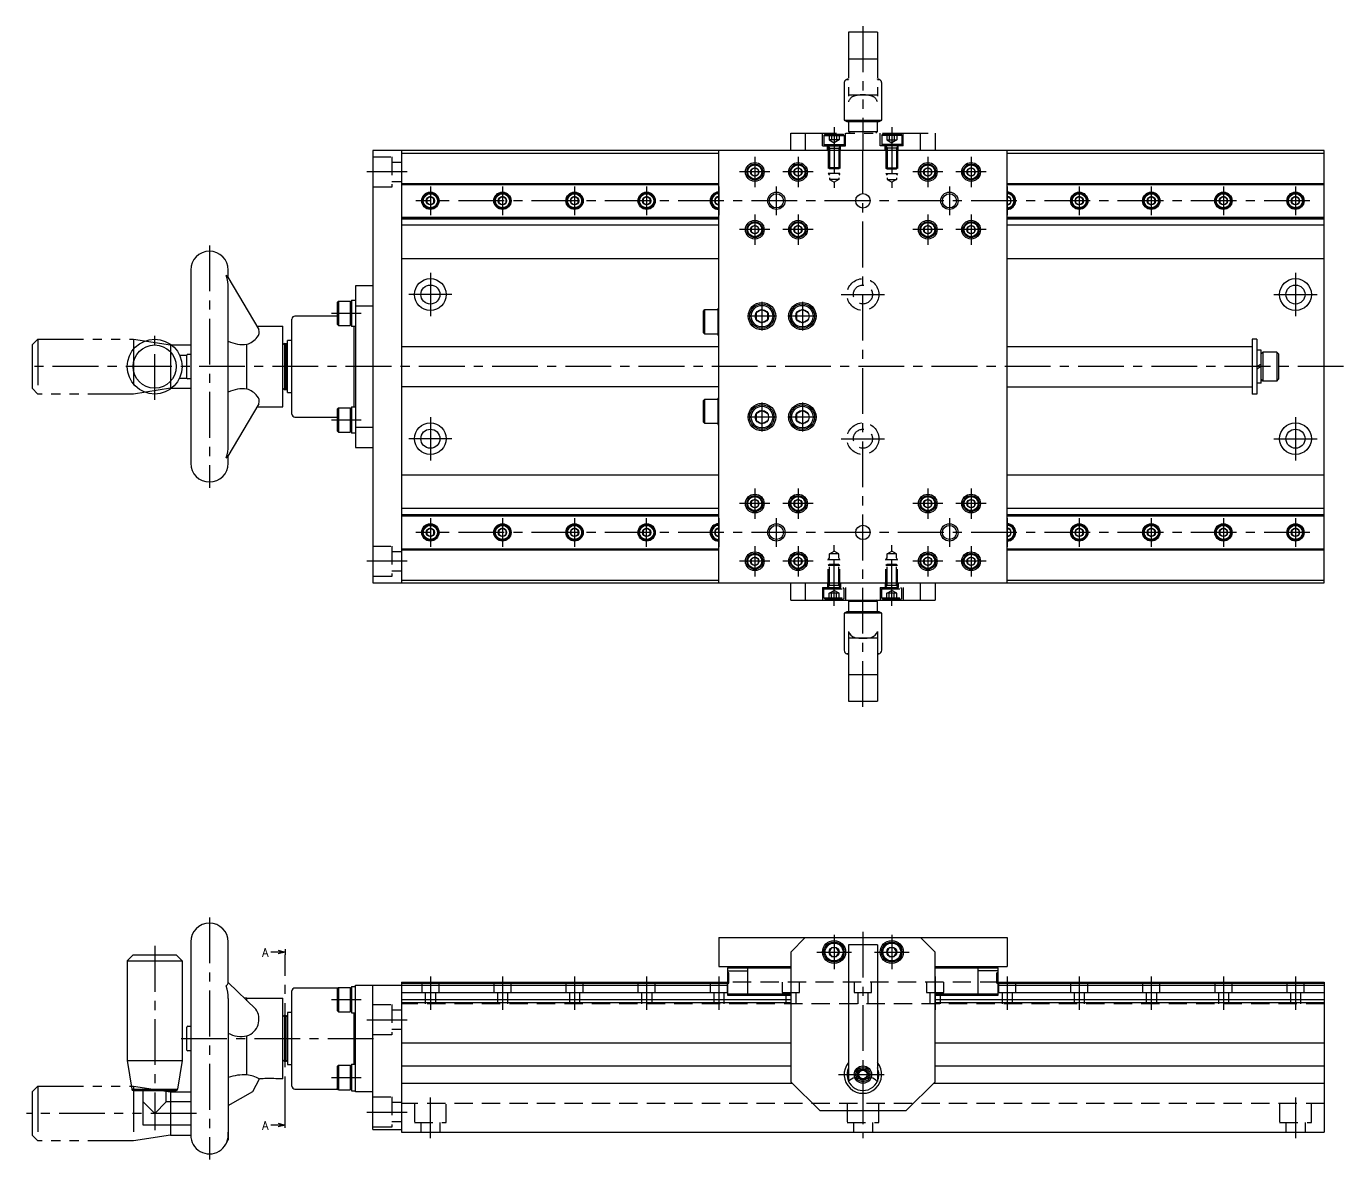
# Model space of a CAD drawing. Extents: x 0 to 774, y -11 to 401.
# Drawn here: x 316.9 to 773.7, y 8 to 401 of the extents above; entities that cross this region are included whole.
import ezdxf

# ---------------------------------------------------------------- set-up
doc = ezdxf.new("R2010")
doc.units = 0
doc.header["$LTSCALE"] = 0.5
for name, pattern in [('CENTER', [50.8, 31.75, -6.35, 6.35, -6.35]), ('DASHED', [19.05, 12.7, -6.35]), ('PHANTOM', [63.5, 31.75, -6.35, 6.35, -6.35, 6.35, -6.35])]:
    doc.linetypes.add(name, pattern=pattern)
for name, color, linetype in [('MSM_CENTER', 1, 'CENTER'), ('MSM_CONTINUOUS', 7, 'CONTINUOUS'), ('MSM_DASHED', 4, 'DASHED'), ('MSM_IMAGINARY', 6, 'PHANTOM'), ('MSM_NARROW', 5, 'CONTINUOUS'), ('MSM_PART_NUMBER', 7, 'CONTINUOUS')]:
    doc.layers.add(name, color=color, linetype=linetype)
doc.styles.get("Standard").update_dxf_attribs({"font": 'txt.shx', "height": 3, "bigfont": 'bigfont.shx'})

msp = doc.modelspace()

# ---------------------------------------------------------------- linework, layer by layer
at = {"layer": 'MSM_CENTER'}
for p, q in [((596.95, 366), (596.95, 344.96)), ((616.95, 366), (616.95, 344.96)), ((606.95, 165), (606.95, 358)), ((569.45, 355.75), (569.45, 345.25)), ((584.45, 355.75), (584.45, 345.25)), ((629.45, 355.75), (629.45, 345.25)), ((644.45, 355.75), (644.45, 345.25)), ((448.95, 350.5), (434.95, 350.5)), ((574.7, 350.5), (564.2, 350.5)), ((589.7, 350.5), (579.2, 350.5)), ((634.7, 350.5), (624.2, 350.5)), ((649.7, 350.5), (639.2, 350.5)), ((456.95, 345.5), (456.95, 335.5)), ((481.95, 345.5), (481.95, 335.5)), ((506.95, 345.5), (506.95, 335.5)), ((531.95, 345.5), (531.95, 335.5)), ((556.95, 345.5), (556.95, 335.5)), ((576.95, 335.5), (576.95, 345.5)), ((636.95, 345.5), (636.95, 335.5)), ((656.95, 345.5), (656.95, 335.5)), ((681.95, 345.5), (681.95, 335.5)), ((706.95, 345.5), (706.95, 335.5)), ((731.95, 345.5), (731.95, 335.5)), ((756.95, 345.5), (756.95, 335.5)), ((761.95, 340.5), (451.95, 340.5)), ((569.45, 335.75), (569.45, 325.25)), ((584.45, 335.75), (584.45, 325.25)), ((629.45, 335.75), (629.45, 325.25)), ((644.45, 335.75), (644.45, 325.25)), ((574.7, 330.5), (564.2, 330.5)), ((589.7, 330.5), (579.2, 330.5)), ((634.7, 330.5), (624.2, 330.5)), ((649.7, 330.5), (639.2, 330.5)), ((380.35, 325), (380.35, 241)), ((456.95, 315.5), (456.95, 300.5)), ((756.95, 315.5), (756.95, 300.5)), ((464.45, 308), (449.45, 308)), ((599.45, 308), (614.45, 308)), ((749.45, 308), (764.45, 308)), ((422.65, 301.5), (432.95, 301.5)), ((571.95, 305.5), (571.95, 295.5)), ((585.95, 305.5), (585.95, 295.5)), ((576.95, 300.5), (566.95, 300.5)), ((590.95, 300.5), (580.95, 300.5)), ((361.35, 271.5), (361.35, 294.5)), ((773.65, 283), (316.85, 283)), ((571.95, 270.5), (571.95, 260.5)), ((585.95, 270.5), (585.95, 260.5)), ((456.95, 265.5), (456.95, 250.5)), ((576.95, 265.5), (566.95, 265.5)), ((590.95, 265.5), (580.95, 265.5)), ((756.95, 265.5), (756.95, 250.5)), ((422.65, 264.5), (432.95, 264.5)), ((464.45, 258), (449.45, 258)), ((599.45, 258), (614.45, 258)), ((749.45, 258), (764.45, 258)), ((569.45, 240.75), (569.45, 230.25)), ((584.45, 240.75), (584.45, 230.25)), ((629.45, 240.75), (629.45, 230.25)), ((644.45, 240.75), (644.45, 230.25)), ((574.7, 235.5), (564.2, 235.5)), ((589.7, 235.5), (579.2, 235.5)), ((634.7, 235.5), (624.2, 235.5)), ((649.7, 235.5), (639.2, 235.5)), ((456.95, 230.5), (456.95, 220.5)), ((481.95, 230.5), (481.95, 220.5)), ((506.95, 230.5), (506.95, 220.5)), ((531.95, 220.5), (531.95, 230.5)), ((556.95, 230.5), (556.95, 220.5)), ((576.95, 220.5), (576.95, 230.5)), ((636.95, 230.5), (636.95, 220.5)), ((656.95, 230.5), (656.95, 220.5)), ((681.95, 230.5), (681.95, 220.5)), ((706.95, 230.5), (706.95, 220.5)), ((731.95, 230.5), (731.95, 220.5)), ((756.95, 230.5), (756.95, 220.5)), ((761.95, 225.5), (451.95, 225.5)), ((569.45, 220.75), (569.45, 210.25)), ((584.45, 220.75), (584.45, 210.25)), ((596.95, 200), (596.95, 221.03)), ((616.95, 200), (616.95, 221.03)), ((629.45, 220.75), (629.45, 210.25)), ((644.45, 220.75), (644.45, 210.25)), ((448.95, 215.5), (434.95, 215.5)), ((574.7, 215.5), (564.2, 215.5)), ((589.7, 215.5), (579.2, 215.5)), ((634.7, 215.5), (624.2, 215.5)), ((649.7, 215.5), (639.2, 215.5)), ((380.35, 92), (380.35, 8)), ((606.95, 87), (606.95, 15.5)), ((596.95, 86), (596.95, 74)), ((616.95, 86), (616.95, 74)), ((361.35, 82.1), (361.35, 18.24)), ((406.65, 21), (406.65, 79)), ((590.95, 80), (602.95, 80)), ((610.95, 80), (622.95, 80)), ((456.95, 71.5), (456.95, 60)), ((481.95, 71.5), (481.95, 60)), ((506.95, 71.5), (506.95, 60)), ((531.95, 71.5), (531.95, 60)), ((556.95, 71.5), (556.95, 60)), ((581.95, 71.5), (581.95, 60)), ((631.95, 71.5), (631.95, 60)), ((656.95, 71.5), (656.95, 60)), ((681.95, 71.5), (681.95, 60)), ((706.95, 71.5), (706.95, 60)), ((731.95, 71.5), (731.95, 60)), ((756.95, 71.5), (756.95, 60)), ((422.65, 63.5), (432.95, 63.5)), ((434.95, 56.5), (448.95, 56.5)), ((370.55, 50), (438.95, 50)), ((598.45, 37.5), (615.45, 37.5)), ((422.65, 36.5), (432.95, 36.5)), ((456.95, 15.5), (456.95, 29.5)), ((756.95, 29.5), (756.95, 15.5)), ((434.95, 24.5), (448.95, 24.5))]:
    msp.add_line(p, q, dxfattribs=at)
at = {"layer": 'MSM_CONTINUOUS'}
for p, q in [((436.95, 358), (436.95, 208)), ((766.95, 358), (436.95, 358)), ((446.95, 358), (446.95, 208)), ((446.95, 357), (556.95, 357)), ((556.95, 208), (556.95, 358)), ((656.95, 208), (656.95, 358)), ((656.95, 357), (766.95, 357)), ((766.95, 208), (766.95, 358)), ((569.45, 351.94), (568.2, 351.22)), ((570.7, 351.22), (569.45, 351.94)), ((584.45, 351.94), (583.2, 351.22)), ((585.7, 351.22), (584.45, 351.94)), ((629.45, 351.94), (628.2, 351.22)), ((630.7, 351.22), (629.45, 351.94)), ((644.45, 351.94), (643.2, 351.22)), ((645.7, 351.22), (644.45, 351.94)), ((568.2, 351.22), (568.2, 349.77)), ((568.2, 349.77), (569.45, 349.05)), ((569.45, 349.05), (570.7, 349.77)), ((570.7, 349.77), (570.7, 351.22)), ((583.2, 351.22), (583.2, 349.77)), ((583.2, 349.77), (584.45, 349.05)), ((584.45, 349.05), (585.7, 349.77)), ((585.7, 349.77), (585.7, 351.22)), ((628.2, 351.22), (628.2, 349.77)), ((628.2, 349.77), (629.45, 349.05)), ((629.45, 349.05), (630.7, 349.77)), ((630.7, 349.77), (630.7, 351.22)), ((643.2, 351.22), (643.2, 349.77)), ((643.2, 349.77), (644.45, 349.05)), ((644.45, 349.05), (645.7, 349.77)), ((645.7, 349.77), (645.7, 351.22)), ((446.95, 346.5), (556.95, 346.5)), ((446.95, 346.2), (556.95, 346.2)), ((656.95, 346.5), (766.95, 346.5)), ((656.95, 346.2), (766.95, 346.2)), ((456.95, 341.94), (455.7, 341.22)), ((455.7, 341.22), (455.7, 339.77)), ((455.7, 339.77), (456.95, 339.05)), ((458.2, 341.22), (456.95, 341.94)), ((456.95, 339.05), (458.2, 339.77)), ((458.2, 339.77), (458.2, 341.22)), ((481.95, 341.94), (480.7, 341.22)), ((480.7, 341.22), (480.7, 339.77)), ((480.7, 339.77), (481.95, 339.05)), ((483.2, 341.22), (481.95, 341.94)), ((481.95, 339.05), (483.2, 339.77)), ((483.2, 339.77), (483.2, 341.22)), ((506.95, 341.94), (505.7, 341.22)), ((505.7, 341.22), (505.7, 339.77)), ((505.7, 339.77), (506.95, 339.05)), ((508.2, 341.22), (506.95, 341.94)), ((506.95, 339.05), (508.2, 339.77)), ((508.2, 339.77), (508.2, 341.22)), ((531.95, 341.94), (530.7, 341.22)), ((530.7, 341.22), (530.7, 339.77)), ((530.7, 339.77), (531.95, 339.05)), ((533.2, 341.22), (531.95, 341.94)), ((531.95, 339.05), (533.2, 339.77)), ((533.2, 339.77), (533.2, 341.22)), ((556.95, 341.94), (555.7, 341.22)), ((555.7, 341.22), (555.7, 339.77)), ((555.7, 339.77), (556.95, 339.05)), ((658.2, 341.22), (656.95, 341.94)), ((656.95, 339.05), (658.2, 339.77)), ((658.2, 339.77), (658.2, 341.22)), ((681.95, 341.94), (680.7, 341.22)), ((680.7, 341.22), (680.7, 339.77)), ((680.7, 339.77), (681.95, 339.05)), ((683.2, 341.22), (681.95, 341.94)), ((681.95, 339.05), (683.2, 339.77)), ((683.2, 339.77), (683.2, 341.22)), ((706.95, 341.94), (705.7, 341.22)), ((705.7, 341.22), (705.7, 339.77)), ((705.7, 339.77), (706.95, 339.05)), ((708.2, 341.22), (706.95, 341.94)), ((706.95, 339.05), (708.2, 339.77)), ((708.2, 339.77), (708.2, 341.22)), ((731.95, 341.94), (730.7, 341.22)), ((730.7, 341.22), (730.7, 339.77)), ((730.7, 339.77), (731.95, 339.05)), ((733.2, 341.22), (731.95, 341.94)), ((731.95, 339.05), (733.2, 339.77)), ((733.2, 339.77), (733.2, 341.22)), ((756.95, 341.94), (755.7, 341.22)), ((755.7, 341.22), (755.7, 339.77)), ((755.7, 339.77), (756.95, 339.05)), ((758.2, 341.22), (756.95, 341.94)), ((756.95, 339.05), (758.2, 339.77)), ((758.2, 339.77), (758.2, 341.22)), ((446.95, 334.79), (556.95, 334.79)), ((446.95, 334.5), (556.95, 334.5)), ((446.95, 334.24), (556.95, 334.24)), ((656.95, 334.79), (766.95, 334.79)), ((656.95, 334.5), (766.95, 334.5)), ((656.95, 334.24), (766.95, 334.24)), ((446.95, 332.12), (556.95, 332.12)), ((569.45, 331.94), (568.2, 331.22)), ((568.2, 331.22), (568.2, 329.77)), ((568.2, 329.77), (569.45, 329.05)), ((570.7, 331.22), (569.45, 331.94)), ((569.45, 329.05), (570.7, 329.77)), ((570.7, 329.77), (570.7, 331.22)), ((584.45, 331.94), (583.2, 331.22)), ((583.2, 331.22), (583.2, 329.77)), ((583.2, 329.77), (584.45, 329.05)), ((585.7, 331.22), (584.45, 331.94)), ((584.45, 329.05), (585.7, 329.77)), ((585.7, 329.77), (585.7, 331.22)), ((629.45, 331.94), (628.2, 331.22)), ((628.2, 331.22), (628.2, 329.77)), ((628.2, 329.77), (629.45, 329.05)), ((630.7, 331.22), (629.45, 331.94)), ((629.45, 329.05), (630.7, 329.77)), ((630.7, 329.77), (630.7, 331.22)), ((644.45, 331.94), (643.2, 331.22)), ((643.2, 331.22), (643.2, 329.77)), ((643.2, 329.77), (644.45, 329.05)), ((645.7, 331.22), (644.45, 331.94)), ((644.45, 329.05), (645.7, 329.77)), ((645.7, 329.77), (645.7, 331.22)), ((656.95, 332.12), (766.95, 332.12)), ((446.95, 320.5), (556.95, 320.5)), ((656.95, 320.5), (766.95, 320.5)), ((373.85, 316.5), (373.85, 249.5)), ((386.85, 313.76), (386.85, 316.5)), ((386.67, 314.06), (397.46, 295.86)), ((436.95, 311), (430.95, 311)), ((430.95, 311), (430.95, 255)), ((386.85, 255.65), (386.85, 310.25)), ((429.65, 306.1), (430.95, 306.1)), ((429.65, 306.1), (429.65, 296.9)), ((425.15, 305.75), (424.65, 305.25)), ((424.65, 305.25), (424.65, 297.75)), ((425.15, 305.75), (425.15, 297.25)), ((425.15, 305.75), (429.15, 305.75)), ((429.15, 305.75), (429.65, 305.25)), ((429.15, 305.75), (429.15, 297.25)), ((436.95, 304.01), (430.95, 304.01)), ((551.65, 302.25), (552.15, 302.75)), ((551.65, 294.75), (551.65, 302.25)), ((552.15, 302.75), (556.65, 302.75)), ((552.15, 294.25), (552.15, 302.75)), ((556.65, 303.1), (556.95, 303.1)), ((556.65, 303.1), (556.65, 293.9)), ((571.95, 302.8), (569.95, 301.65)), ((569.95, 301.65), (569.95, 299.34)), ((573.95, 301.65), (571.95, 302.8)), ((573.95, 299.34), (573.95, 301.65)), ((585.95, 302.8), (583.95, 301.65)), ((583.95, 301.65), (583.95, 299.34)), ((587.95, 301.65), (585.95, 302.8)), ((396.79, 297), (405.85, 297)), ((405.85, 269), (405.85, 297)), ((408.95, 266.5), (408.95, 299.5)), ((424.65, 300.5), (409.95, 300.5)), ((425.15, 297.25), (424.65, 297.75)), ((425.15, 297.25), (429.15, 297.25)), ((429.15, 297.25), (429.65, 297.75)), ((556.65, 298.5), (556.95, 298.67)), ((556.65, 297.74), (556.95, 297.92)), ((569.95, 299.34), (571.95, 298.19)), ((571.95, 298.19), (573.95, 299.34)), ((583.95, 299.34), (585.95, 298.19)), ((585.95, 298.19), (587.95, 299.34)), ((430.95, 296.9), (429.65, 296.9)), ((430.55, 269.1), (430.55, 296.9)), ((552.15, 294.25), (551.65, 294.75)), ((556.65, 294.25), (552.15, 294.25)), ((556.65, 293.9), (556.95, 293.9)), ((741.95, 292.5), (741.95, 273.5)), ((743.55, 292.5), (741.95, 292.5)), ((743.55, 292.5), (743.55, 273.5)), ((393.35, 275.2), (393.35, 290.79)), ((406.35, 291), (405.85, 290.5)), ((406.35, 291), (406.35, 275)), ((406.35, 291), (406.95, 291)), ((406.95, 275), (406.95, 291)), ((406.95, 291), (407.45, 290.5)), ((408.95, 292), (407.45, 292)), ((407.45, 274), (407.45, 292)), ((446.95, 290), (556.95, 290)), ((656.95, 290), (741.95, 290)), ((745.05, 288.7), (743.55, 288.7)), ((745.05, 277.3), (745.05, 288.7)), ((745.65, 288), (745.05, 287.4)), ((745.65, 288), (745.65, 278)), ((750.45, 288), (745.65, 288)), ((750.45, 288), (750.45, 278)), ((750.45, 288), (751.05, 287.4)), ((369.97, 287), (372.55, 287)), ((372.55, 279), (372.55, 287)), ((373.85, 287.25), (372.8, 287.25)), ((745.05, 283.86), (743.55, 283)), ((751.05, 287.4), (751.05, 278.6)), ((369.97, 279), (372.55, 279)), ((373.85, 278.75), (372.8, 278.75)), ((558.95, 283), (558.95, 283)), ((745.05, 283), (743.55, 282.13)), ((406.35, 275), (405.85, 275.5)), ((406.95, 275), (406.35, 275)), ((406.95, 275), (407.45, 275.5)), ((556.95, 276), (446.95, 276)), ((656.95, 276), (741.95, 276)), ((745.05, 277.3), (743.55, 277.3)), ((745.65, 278), (745.05, 278.6)), ((750.45, 278), (745.65, 278)), ((750.45, 278), (751.05, 278.6)), ((397.46, 270.13), (386.68, 251.93)), ((407.45, 274), (408.95, 274)), ((551.65, 271.25), (552.15, 271.75)), ((551.65, 263.75), (551.65, 271.25)), ((552.15, 271.75), (556.65, 271.75)), ((552.15, 263.25), (552.15, 271.75)), ((556.65, 272.1), (556.95, 272.1)), ((556.65, 272.1), (556.65, 262.9)), ((743.55, 273.5), (741.95, 273.5)), ((396.79, 269), (405.85, 269)), ((409.95, 265.5), (424.65, 265.5)), ((425.15, 268.75), (424.65, 268.25)), ((424.65, 268.25), (424.65, 260.75)), ((425.15, 268.75), (425.15, 260.25)), ((425.15, 268.75), (429.15, 268.75)), ((429.15, 268.75), (429.65, 268.25)), ((429.15, 268.75), (429.15, 260.25)), ((429.65, 269.1), (430.95, 269.1)), ((429.65, 269.1), (429.65, 259.9)), ((556.65, 267.5), (556.95, 267.67)), ((556.65, 266.74), (556.95, 266.92)), ((571.95, 267.8), (569.95, 266.65)), ((569.95, 266.65), (569.95, 264.34)), ((573.95, 266.65), (571.95, 267.8)), ((585.95, 267.8), (583.95, 266.65)), ((583.95, 266.65), (583.95, 264.34)), ((587.95, 266.65), (585.95, 267.8)), ((425.15, 260.25), (424.65, 260.75)), ((429.15, 260.25), (429.65, 260.75)), ((430.95, 261.98), (436.95, 261.98)), ((552.15, 263.25), (551.65, 263.75)), ((556.65, 263.25), (552.15, 263.25)), ((556.65, 262.9), (556.95, 262.9)), ((569.95, 264.34), (571.95, 263.19)), ((571.95, 263.19), (573.95, 264.34)), ((583.95, 264.34), (585.95, 263.19)), ((585.95, 263.19), (587.95, 264.34)), ((425.15, 260.25), (429.15, 260.25)), ((430.95, 259.9), (429.65, 259.9)), ((386.85, 249.5), (386.85, 252.22)), ((430.95, 255), (436.95, 255)), ((446.95, 245.5), (556.95, 245.5)), ((656.95, 245.5), (766.95, 245.5)), ((446.95, 233.87), (556.95, 233.87)), ((569.45, 236.94), (568.2, 236.22)), ((568.2, 236.22), (568.2, 234.77)), ((568.2, 234.77), (569.45, 234.05)), ((570.7, 236.22), (569.45, 236.94)), ((569.45, 234.05), (570.7, 234.77)), ((570.7, 234.77), (570.7, 236.22)), ((584.45, 236.94), (583.2, 236.22)), ((583.2, 236.22), (583.2, 234.77)), ((583.2, 234.77), (584.45, 234.05)), ((585.7, 236.22), (584.45, 236.94)), ((584.45, 234.05), (585.7, 234.77)), ((585.7, 234.77), (585.7, 236.22)), ((629.45, 236.94), (628.2, 236.22)), ((628.2, 236.22), (628.2, 234.77)), ((628.2, 234.77), (629.45, 234.05)), ((630.7, 236.22), (629.45, 236.94)), ((629.45, 234.05), (630.7, 234.77)), ((630.7, 234.77), (630.7, 236.22)), ((644.45, 236.94), (643.2, 236.22)), ((643.2, 236.22), (643.2, 234.77)), ((643.2, 234.77), (644.45, 234.05)), ((645.7, 236.22), (644.45, 236.94)), ((644.45, 234.05), (645.7, 234.77)), ((645.7, 234.77), (645.7, 236.22)), ((656.95, 233.87), (766.95, 233.87)), ((446.95, 231.75), (556.95, 231.75)), ((446.95, 231.5), (556.95, 231.5)), ((446.95, 231.2), (556.95, 231.2)), ((656.95, 231.75), (766.95, 231.75)), ((656.95, 231.5), (766.95, 231.5)), ((656.95, 231.2), (766.95, 231.2)), ((456.95, 226.94), (455.7, 226.22)), ((455.7, 226.22), (455.7, 224.77)), ((455.7, 224.77), (456.95, 224.05)), ((458.2, 226.22), (456.95, 226.94)), ((456.95, 224.05), (458.2, 224.77)), ((458.2, 224.77), (458.2, 226.22)), ((481.95, 226.94), (480.7, 226.22)), ((480.7, 226.22), (480.7, 224.77)), ((480.7, 224.77), (481.95, 224.05)), ((483.2, 226.22), (481.95, 226.94)), ((481.95, 224.05), (483.2, 224.77)), ((483.2, 224.77), (483.2, 226.22)), ((506.95, 226.94), (505.7, 226.22)), ((505.7, 226.22), (505.7, 224.77)), ((505.7, 224.77), (506.95, 224.05)), ((508.2, 226.22), (506.95, 226.94)), ((506.95, 224.05), (508.2, 224.77)), ((508.2, 224.77), (508.2, 226.22)), ((531.95, 226.94), (530.7, 226.22)), ((530.7, 226.22), (530.7, 224.77)), ((530.7, 224.77), (531.95, 224.05)), ((533.2, 226.22), (531.95, 226.94)), ((531.95, 224.05), (533.2, 224.77)), ((533.2, 224.77), (533.2, 226.22)), ((556.95, 226.94), (555.7, 226.22)), ((555.7, 226.22), (555.7, 224.77)), ((555.7, 224.77), (556.95, 224.05)), ((658.2, 226.22), (656.95, 226.94)), ((656.95, 224.05), (658.2, 224.77)), ((658.2, 224.77), (658.2, 226.22)), ((681.95, 226.94), (680.7, 226.22)), ((680.7, 226.22), (680.7, 224.77)), ((680.7, 224.77), (681.95, 224.05)), ((683.2, 226.22), (681.95, 226.94)), ((681.95, 224.05), (683.2, 224.77)), ((683.2, 224.77), (683.2, 226.22)), ((706.95, 226.94), (705.7, 226.22)), ((705.7, 226.22), (705.7, 224.77)), ((705.7, 224.77), (706.95, 224.05)), ((708.2, 226.22), (706.95, 226.94)), ((706.95, 224.05), (708.2, 224.77)), ((708.2, 224.77), (708.2, 226.22)), ((731.95, 226.94), (730.7, 226.22)), ((730.7, 226.22), (730.7, 224.77)), ((730.7, 224.77), (731.95, 224.05)), ((733.2, 226.22), (731.95, 226.94)), ((731.95, 224.05), (733.2, 224.77)), ((733.2, 224.77), (733.2, 226.22)), ((756.95, 226.94), (755.7, 226.22)), ((755.7, 226.22), (755.7, 224.77)), ((755.7, 224.77), (756.95, 224.05)), ((758.2, 226.22), (756.95, 226.94)), ((756.95, 224.05), (758.2, 224.77)), ((758.2, 224.77), (758.2, 226.22)), ((446.95, 219.79), (556.95, 219.79)), ((446.95, 219.5), (556.95, 219.5)), ((656.95, 219.79), (766.95, 219.79)), ((656.95, 219.5), (766.95, 219.5)), ((569.45, 216.94), (568.2, 216.22)), ((568.2, 216.22), (568.2, 214.77)), ((568.2, 214.77), (569.45, 214.05)), ((570.7, 216.22), (569.45, 216.94)), ((569.45, 214.05), (570.7, 214.77)), ((570.7, 214.77), (570.7, 216.22)), ((584.45, 216.94), (583.2, 216.22)), ((583.2, 216.22), (583.2, 214.77)), ((583.2, 214.77), (584.45, 214.05)), ((585.7, 216.22), (584.45, 216.94)), ((584.45, 214.05), (585.7, 214.77)), ((585.7, 214.77), (585.7, 216.22)), ((629.45, 216.94), (628.2, 216.22)), ((628.2, 216.22), (628.2, 214.77)), ((628.2, 214.77), (629.45, 214.05)), ((630.7, 216.22), (629.45, 216.94)), ((629.45, 214.05), (630.7, 214.77)), ((630.7, 214.77), (630.7, 216.22)), ((644.45, 216.94), (643.2, 216.22)), ((643.2, 216.22), (643.2, 214.77)), ((643.2, 214.77), (644.45, 214.05)), ((645.7, 216.22), (644.45, 216.94)), ((644.45, 214.05), (645.7, 214.77)), ((645.7, 214.77), (645.7, 216.22)), ((436.95, 208), (766.95, 208)), ((446.95, 209), (556.95, 209)), ((581.95, 202), (581.95, 208)), ((586.95, 208), (586.95, 202)), ((626.95, 202), (626.95, 208)), ((631.95, 208), (631.95, 202)), ((656.95, 209), (766.95, 209)), ((581.95, 202), (631.95, 202)), ((602.45, 202), (601.95, 201.5)), ((601.95, 201.5), (601.95, 198)), ((611.95, 201.5), (601.95, 201.5)), ((611.95, 201.5), (611.45, 202)), ((611.95, 198), (611.95, 201.5)), ((601.32, 198), (600.45, 197.5)), ((600.45, 197.5), (600.45, 184.63)), ((613.45, 197.5), (600.45, 197.5)), ((612.59, 198), (601.32, 198)), ((613.45, 197.5), (612.59, 198)), ((613.45, 184.63), (613.45, 197.5)), ((601.95, 191.14), (601.95, 167)), ((611.95, 188.78), (601.95, 188.78)), ((611.95, 191.14), (611.95, 167)), ((601.95, 183.37), (601.42, 183.37)), ((612.48, 183.37), (611.95, 183.37)), ((601.95, 176.22), (611.95, 176.22)), ((601.95, 167), (611.95, 167)), ((373.85, 83.5), (373.85, 16.5)), ((386.85, 69.38), (386.85, 83.5)), ((556.95, 85), (556.95, 75)), ((556.95, 85), (656.95, 85)), ((586.95, 85), (581.95, 80)), ((611.95, 82.5), (601.95, 82.5)), ((601.95, 82.5), (601.95, 35.14)), ((611.95, 82.5), (611.95, 35.14)), ((631.95, 80), (626.95, 85)), ((656.95, 85), (656.95, 75)), ((351.85, 77), (353.85, 79)), ((353.85, 79), (368.85, 79)), ((370.85, 77), (368.85, 79)), ((581.95, 80), (581.95, 35)), ((596.09, 81.5), (595.22, 80)), ((595.22, 80), (596.09, 78.5)), ((597.82, 81.5), (596.09, 81.5)), ((596.09, 78.5), (597.82, 78.5)), ((598.68, 80), (597.82, 81.5)), ((597.82, 78.5), (598.68, 80)), ((616.09, 81.5), (615.22, 80)), ((615.22, 80), (616.09, 78.5)), ((617.82, 81.5), (616.09, 81.5)), ((616.09, 78.5), (617.82, 78.5)), ((618.68, 80), (617.82, 81.5)), ((617.82, 78.5), (618.68, 80)), ((631.95, 35), (631.95, 80)), ((351.85, 77), (351.85, 42.33)), ((351.85, 77), (370.85, 77)), ((370.85, 77), (370.85, 42.33)), ((556.95, 75), (581.95, 75)), ((560, 74.5), (581.95, 74.5)), ((560, 74.5), (560, 65)), ((560, 73.5), (567, 73.5)), ((567, 65), (567, 75)), ((631.95, 75), (656.95, 75)), ((631.95, 74.5), (653.9, 74.5)), ((646.9, 65), (646.9, 75)), ((653.9, 73.5), (646.9, 73.5)), ((653.9, 65), (653.9, 74.5)), ((396.38, 60.19), (386.85, 69.38)), ((446.95, 69.5), (560.5, 69.5)), ((446.95, 69.5), (446.95, 17.5)), ((446.95, 69.2), (560, 69.2)), ((446.95, 68.55), (560, 68.55)), ((560.5, 72.8), (560, 72.8)), ((560.5, 72.5), (560, 72.5)), ((560, 69.2), (560.5, 69.2)), ((560.5, 69.2), (560.5, 72.8)), ((653.9, 72.8), (653.4, 72.8)), ((653.4, 69.2), (653.4, 72.8)), ((653.9, 72.5), (653.4, 72.5)), ((653.4, 69.5), (766.95, 69.5)), ((653.4, 69.2), (653.9, 69.2)), ((653.9, 69.2), (766.95, 69.2)), ((653.9, 68.55), (766.95, 68.55)), ((766.95, 69.5), (766.95, 17.5)), ((393.35, 64), (392.34, 64.09)), ((393.35, 63.11), (393.35, 64)), ((393.35, 64), (405.85, 64)), ((405.85, 36), (405.85, 64)), ((408.95, 33.5), (408.95, 66.5)), ((424.9, 67.5), (409.95, 67.5)), ((425.15, 67.75), (424.65, 67.25)), ((424.65, 67.25), (424.65, 59.75)), ((425.15, 67.75), (425.15, 59.25)), ((425.15, 67.75), (429.15, 67.75)), ((429.15, 67.75), (429.65, 67.25)), ((429.15, 67.75), (429.15, 59.25)), ((429.65, 68.1), (430.95, 68.1)), ((429.65, 68.1), (429.65, 58.9)), ((430.95, 68.5), (446.95, 68.5)), ((430.95, 31.5), (430.95, 68.5)), ((436.95, 18.5), (436.95, 68.5)), ((446.95, 65.95), (560, 65.95)), ((560, 65.5), (581.95, 65.5)), ((560, 65), (581.95, 65)), ((631.95, 65.5), (653.9, 65.5)), ((631.95, 65), (653.9, 65)), ((653.9, 65.95), (766.95, 65.95)), ((386.85, 63.89), (386.85, 14.93)), ((425.15, 59.25), (424.65, 59.75)), ((429.15, 59.25), (429.65, 59.75)), ((446.95, 63.5), (581.95, 63.5)), ((446.95, 62.49), (581.95, 62.49)), ((631.95, 63.5), (766.95, 63.5)), ((631.95, 62.49), (766.95, 62.49)), ((406.35, 58), (405.85, 57.5)), ((406.35, 58), (406.35, 42)), ((406.35, 58), (406.95, 58)), ((406.95, 42), (406.95, 58)), ((406.95, 58), (407.45, 57.5)), ((408.95, 59), (407.45, 59)), ((407.45, 59), (407.45, 41)), ((425.15, 59.25), (429.15, 59.25)), ((429.65, 58.9), (430.95, 58.9)), ((430.55, 41.1), (430.55, 58.9)), ((372.55, 46), (372.55, 54)), ((372.8, 54.25), (373.85, 54.25)), ((393.35, 37.44), (393.35, 50.93)), ((373.85, 45.75), (372.8, 45.75)), ((446.95, 48.5), (581.95, 48.5)), ((631.95, 48.5), (766.95, 48.5)), ((351.85, 42.33), (370.85, 42.33)), ((351.85, 42.33), (353.42, 32.42)), ((370.85, 42.33), (369.28, 32.42)), ((406.35, 42), (405.85, 42.5)), ((406.95, 42), (406.35, 42)), ((406.95, 42), (407.45, 42.5)), ((407.45, 41), (408.95, 41)), ((425.15, 40.75), (424.65, 40.25)), ((424.65, 40.25), (424.65, 32.75)), ((425.15, 40.75), (425.15, 32.25)), ((425.15, 40.75), (429.15, 40.75)), ((429.15, 40.75), (429.65, 40.25)), ((429.15, 40.75), (429.15, 32.25)), ((429.65, 41.1), (430.95, 41.1)), ((429.65, 41.1), (429.65, 31.9)), ((446.95, 40.5), (581.95, 40.5)), ((606.09, 39), (605.22, 37.5)), ((605.22, 37.5), (606.09, 36)), ((607.82, 39), (606.09, 39)), ((608.68, 37.5), (607.82, 39)), ((607.82, 36), (608.68, 37.5)), ((631.95, 40.5), (766.95, 40.5)), ((353.42, 32.42), (369.28, 32.42)), ((353.92, 32), (368.79, 32)), ((357.35, 20), (357.35, 32)), ((365.35, 28), (365.35, 32)), ((395.43, 31.67), (397.65, 36)), ((398.35, 36), (397.65, 36)), ((405.85, 36), (403.35, 36)), ((409.95, 32.5), (424.9, 32.5)), ((425.15, 32.25), (424.65, 32.75)), ((425.15, 32.25), (429.15, 32.25)), ((429.15, 32.25), (429.65, 32.75)), ((446.95, 34.5), (582.45, 34.5)), ((581.95, 35), (591.95, 25)), ((606.09, 36), (607.82, 36)), ((621.95, 25), (631.95, 35)), ((631.45, 34.5), (766.95, 34.5)), ((357.35, 28), (361.35, 24)), ((361.35, 24), (365.35, 28)), ((373.85, 28), (365.35, 28)), ((386.85, 26.83), (395.43, 31.67)), ((429.65, 31.9), (430.95, 31.9)), ((436.95, 31.5), (430.95, 31.5)), ((591.95, 25), (621.95, 25)), ((373.85, 20), (357.35, 20)), ((436.95, 18.5), (446.95, 18.5)), ((386.14, 13.54), (386.85, 14.93)), ((386.8, 17.54), (386.85, 17.48)), ((386.85, 16.64), (386.8, 17.54)), ((446.95, 17.5), (766.95, 17.5))]:
    msp.add_line(p, q, dxfattribs=at)
for centre, radius in [((569.45, 350.5), 3.25), ((569.45, 350.5), 2.75), ((569.45, 350.5), 2.45), ((569.45, 350.5), 1.44), ((584.45, 350.5), 3.25), ((584.45, 350.5), 2.75), ((584.45, 350.5), 2.45), ((584.45, 350.5), 1.44), ((629.45, 350.5), 3.25), ((629.45, 350.5), 2.75), ((629.45, 350.5), 2.45), ((629.45, 350.5), 1.44), ((644.45, 350.5), 3.25), ((644.45, 350.5), 2.75), ((644.45, 350.5), 2.45), ((644.45, 350.5), 1.44), ((456.95, 340.5), 3), ((456.95, 340.5), 2.75), ((456.95, 340.5), 2.45), ((481.95, 340.5), 3), ((481.95, 340.5), 2.75), ((481.95, 340.5), 2.45), ((506.95, 340.5), 3), ((506.95, 340.5), 2.75), ((506.95, 340.5), 2.45), ((531.95, 340.5), 3), ((531.95, 340.5), 2.75), ((531.95, 340.5), 2.45), ((576.95, 340.5), 2.46), ((606.95, 340.5), 2.5), ((636.95, 340.5), 2.46), ((681.95, 340.5), 3), ((681.95, 340.5), 2.75), ((681.95, 340.5), 2.45), ((706.95, 340.5), 3), ((706.95, 340.5), 2.75), ((706.95, 340.5), 2.45), ((731.95, 340.5), 3), ((731.95, 340.5), 2.75), ((731.95, 340.5), 2.45), ((756.95, 340.5), 3), ((756.95, 340.5), 2.75), ((756.95, 340.5), 2.45), ((456.95, 340.5), 1.44), ((481.95, 340.5), 1.44), ((506.95, 340.5), 1.44), ((531.95, 340.5), 1.44), ((681.95, 340.5), 1.44), ((706.95, 340.5), 1.44), ((731.95, 340.5), 1.44), ((756.95, 340.5), 1.44), ((569.45, 330.5), 3.25), ((584.45, 330.5), 3.25), ((629.45, 330.5), 3.25), ((644.45, 330.5), 3.25), ((569.45, 330.5), 2.75), ((569.45, 330.5), 2.45), ((569.45, 330.5), 1.44), ((584.45, 330.5), 2.75), ((584.45, 330.5), 2.45), ((584.45, 330.5), 1.44), ((629.45, 330.5), 2.75), ((629.45, 330.5), 2.45), ((629.45, 330.5), 1.44), ((644.45, 330.5), 2.75), ((644.45, 330.5), 2.45), ((644.45, 330.5), 1.44), ((456.95, 308), 5.5), ((456.95, 308), 3.3), ((756.95, 308), 5.5), ((756.95, 308), 3.3), ((571.95, 300.5), 4.75), ((571.95, 300.5), 4.25), ((571.95, 300.5), 3.75), ((571.95, 300.5), 2.31), ((585.95, 300.5), 4.75), ((585.95, 300.5), 4.25), ((585.95, 300.5), 3.75), ((585.95, 300.5), 2.31), ((361.35, 283), 9.5), ((361.35, 283), 7.5), ((571.95, 265.5), 4.75), ((571.95, 265.5), 4.25), ((585.95, 265.5), 4.75), ((585.95, 265.5), 4.25), ((571.95, 265.5), 3.75), ((571.95, 265.5), 2.31), ((585.95, 265.5), 3.75), ((585.95, 265.5), 2.31), ((456.95, 258), 5.5), ((456.95, 258), 3.3), ((756.95, 258), 5.5), ((756.95, 258), 3.3), ((569.45, 235.5), 3.25), ((569.45, 235.5), 2.75), ((569.45, 235.5), 2.45), ((584.45, 235.5), 3.25), ((584.45, 235.5), 2.75), ((584.45, 235.5), 2.45), ((629.45, 235.5), 3.25), ((629.45, 235.5), 2.75), ((629.45, 235.5), 2.45), ((644.45, 235.5), 3.25), ((644.45, 235.5), 2.75), ((644.45, 235.5), 2.45), ((569.45, 235.5), 1.44), ((584.45, 235.5), 1.44), ((629.45, 235.5), 1.44), ((644.45, 235.5), 1.44), ((456.95, 225.5), 3), ((481.95, 225.5), 3), ((506.95, 225.5), 3), ((531.95, 225.5), 3), ((681.95, 225.5), 3), ((706.95, 225.5), 3), ((731.95, 225.5), 3), ((756.95, 225.5), 3), ((456.95, 225.5), 2.75), ((456.95, 225.5), 2.45), ((456.95, 225.5), 1.44), ((481.95, 225.5), 2.75), ((481.95, 225.5), 2.45), ((481.95, 225.5), 1.44), ((506.95, 225.5), 2.75), ((506.95, 225.5), 2.45), ((506.95, 225.5), 1.44), ((531.95, 225.5), 2.75), ((531.95, 225.5), 2.45), ((531.95, 225.5), 1.44), ((576.95, 225.5), 2.46), ((606.95, 225.5), 2.5), ((636.95, 225.5), 2.46), ((681.95, 225.5), 2.75), ((681.95, 225.5), 2.45), ((681.95, 225.5), 1.44), ((706.95, 225.5), 2.75), ((706.95, 225.5), 2.45), ((706.95, 225.5), 1.44), ((731.95, 225.5), 2.75), ((731.95, 225.5), 2.45), ((731.95, 225.5), 1.44), ((756.95, 225.5), 2.75), ((756.95, 225.5), 2.45), ((756.95, 225.5), 1.44), ((569.45, 215.5), 3.25), ((569.45, 215.5), 2.75), ((569.45, 215.5), 2.45), ((569.45, 215.5), 1.44), ((584.45, 215.5), 3.25), ((584.45, 215.5), 2.75), ((584.45, 215.5), 2.45), ((584.45, 215.5), 1.44), ((629.45, 215.5), 3.25), ((629.45, 215.5), 2.75), ((629.45, 215.5), 2.45), ((629.45, 215.5), 1.44), ((644.45, 215.5), 3.25), ((644.45, 215.5), 2.75), ((644.45, 215.5), 2.45), ((644.45, 215.5), 1.44), ((596.95, 80), 4), ((596.95, 80), 3.5), ((596.95, 80), 3.1), ((616.95, 80), 4), ((616.95, 80), 3.5), ((616.95, 80), 3.1), ((596.95, 80), 1.73), ((616.95, 80), 1.73), ((606.95, 37.5), 3), ((606.95, 37.5), 2.5), ((606.95, 37.5), 1.5)]:
    msp.add_circle(centre, radius, dxfattribs=at)
for centre, radius, start, end in [((556.95, 340.5), 3, 90, 270), ((556.95, 340.5), 2.75, 90, 270), ((556.95, 340.5), 2.45, 90, 270), ((656.95, 340.5), 3, 270, 90), ((656.95, 340.5), 2.75, 270, 90), ((656.95, 340.5), 2.45, 270, 90), ((556.95, 340.5), 1.44, 90, 270), ((656.95, 340.5), 1.44, 270, 90), ((380.35, 316.5), 6.5, 0, 180), ((374.03, 310.35), 12.82, 359.5719, 19.2328), ((385.61, 313.47), 1.22, 29.0683, 64.5286), ((409.95, 299.5), 1, 90, 180), ((391.52, 297.29), 6.76, 285.7696, 322.5638), ((394.96, 295), 2.64, 316.6036, 19.0864), ((391.81, 301.52), 10.85, 242.8197, 278.2299), ((372.8, 287), 0.251, 90.1566, 179.9351), ((372.8, 279), 0.25, 180, 270), ((391.81, 264.47), 10.85, 81.7701, 117.1803), ((391.52, 268.7), 6.76, 37.4362, 74.2304), ((394.96, 270.99), 2.64, 340.9136, 43.3964), ((409.95, 266.5), 1, 180, 270), ((374.04, 255.64), 12.81, 340.7625, 0.0728), ((385.61, 252.52), 1.22, 295.4714, 330.9317), ((380.35, 249.5), 6.5, 180, 0), ((556.95, 225.5), 3, 90, 270), ((656.95, 225.5), 3, 270, 90), ((556.95, 225.5), 2.75, 90, 270), ((556.95, 225.5), 2.45, 90, 270), ((556.95, 225.5), 1.44, 90, 270), ((656.95, 225.5), 2.75, 270, 90), ((656.95, 225.5), 2.45, 270, 90), ((656.95, 225.5), 1.44, 270, 90), ((569.45, 215.5), 1.28, 60, 120), ((604.74, 191.94), 2.9, 195.9752, 257.0752), ((606.62, 198.79), 10.01, 255.3277, 271.8838), ((607.28, 198.79), 10.01, 268.1162, 284.6723), ((609.17, 191.94), 2.9, 282.9248, 344.0248), ((601.75, 184.63), 1.3, 180, 255.4299), ((606.95, 204.64), 21.97, 255.4299, 256.8456), ((606.95, 204.64), 21.97, 283.1544, 284.5701), ((612.15, 184.63), 1.3, 284.5701, 0), ((380.35, 83.5), 6.5, 0, 180), ((383.65, 70.83), 3.6, 313.7895, 329.2334), ((386.04, 69.4), 0.816, 329.6799, 358.5219), ((373.38, 63.91), 13.48, 359.9182, 18.7196), ((409.95, 66.5), 1, 90, 180), ((391.49, 56.66), 6.03, 287.9436, 35.8477), ((372.8, 54), 0.25, 90, 180), ((391.31, 59.44), 8.75, 239.3292, 283.4595), ((372.8, 46), 0.25, 180, 270), ((606.95, 37.5), 6.5, 140.2849, 39.7151), ((392.82, 17.4), 20.04, 88.4678, 107.3123), ((391.23, 23.96), 13.64, 61.953, 81.0723), ((606.95, 37.5), 5.53, 154.7754, 25.2246), ((353.92, 32.5), 0.5, 189, 270), ((368.79, 32.5), 0.5, 270, 351), ((400.86, 19.66), 16.53, 81.3468, 98.7321), ((409.95, 33.5), 1, 180, 270), ((606.81, 29.89), 7.15, 112.1156, 132.7693), ((607.09, 29.89), 7.15, 47.2307, 67.8844), ((380.35, 16.5), 6.5, 180.0069, 1.2501)]:
    msp.add_arc(centre, radius, start, end, dxfattribs=at)
at = {"layer": 'MSM_DASHED'}
for p, q in [((594.95, 358), (594.95, 350)), ((595.33, 358), (595.33, 347.9)), ((598.57, 358), (598.57, 347.9)), ((598.95, 358), (598.95, 350)), ((614.95, 358), (614.95, 350)), ((615.33, 358), (615.33, 347.9)), ((618.57, 358), (618.57, 347.9)), ((618.95, 358), (618.95, 350)), ((436.95, 355.75), (443.55, 355.75)), ((443.55, 355.75), (443.55, 345.25)), ((446.95, 353.8), (443.55, 353.8)), ((443.55, 347.2), (446.95, 347.2)), ((598.95, 350), (594.95, 350)), ((594.95, 350), (595.33, 349.34)), ((598.57, 347.9), (595.33, 347.9)), ((595.33, 347.9), (596.95, 346.96)), ((598.57, 347.9), (596.95, 346.96)), ((598.95, 350), (598.57, 349.34)), ((614.95, 350), (618.95, 350)), ((614.95, 350), (615.33, 349.34)), ((615.33, 347.9), (618.57, 347.9)), ((615.33, 347.9), (616.95, 346.96)), ((618.57, 347.9), (616.95, 346.96)), ((618.95, 350), (618.57, 349.34)), ((443.55, 345.25), (436.95, 345.25)), ((436.95, 220.75), (443.55, 220.75)), ((443.55, 220.75), (443.55, 210.25)), ((446.95, 218.8), (443.55, 218.8)), ((594.95, 216), (595.33, 216.65)), ((594.95, 206.4), (594.95, 216)), ((598.95, 216), (594.95, 216)), ((595.33, 218.1), (596.95, 219.03)), ((595.33, 207.2), (595.33, 218.1)), ((598.57, 218.1), (595.33, 218.1)), ((598.57, 218.1), (596.95, 219.03)), ((598.57, 207.2), (598.57, 218.1)), ((598.95, 216), (598.57, 216.65)), ((598.95, 206.4), (598.95, 216)), ((614.95, 216), (615.33, 216.65)), ((614.95, 206.4), (614.95, 216)), ((618.95, 216), (614.95, 216)), ((615.33, 218.1), (616.95, 219.03)), ((615.33, 207.2), (615.33, 218.1)), ((618.57, 218.1), (615.33, 218.1)), ((618.57, 218.1), (616.95, 219.03)), ((618.57, 207.2), (618.57, 218.1)), ((618.95, 216), (618.57, 216.65)), ((618.95, 206.4), (618.95, 216)), ((443.55, 210.25), (436.95, 210.25)), ((443.55, 212.2), (446.95, 212.2)), ((595.33, 214.4), (594.95, 214.02)), ((598.95, 214.02), (594.95, 214.02)), ((598.57, 214.4), (595.33, 214.4)), ((598.95, 214.02), (598.57, 214.4)), ((615.33, 214.4), (614.95, 214.02)), ((618.95, 214.02), (614.95, 214.02)), ((618.57, 214.4), (615.33, 214.4)), ((618.95, 214.02), (618.57, 214.4)), ((592.95, 206.4), (600.95, 206.4)), ((592.95, 206.4), (592.95, 202)), ((593.85, 206.4), (593.45, 206)), ((593.45, 206), (600.45, 206)), ((593.45, 202.8), (593.45, 206)), ((594.7, 208), (594.7, 206.4)), ((594.92, 206.5), (595.33, 207.2)), ((594.95, 207.2), (598.95, 207.2)), ((598.98, 206.5), (598.57, 207.2)), ((599.2, 208), (599.2, 206.4)), ((600.45, 206), (600.05, 206.4)), ((600.45, 202.8), (600.45, 206)), ((600.95, 206.4), (600.95, 202)), ((612.95, 206.4), (620.95, 206.4)), ((612.95, 206.4), (612.95, 202)), ((613.85, 206.4), (613.45, 206)), ((613.45, 206), (620.45, 206)), ((613.45, 202.8), (613.45, 206)), ((614.7, 208), (614.7, 206.4)), ((614.92, 206.5), (615.33, 207.2)), ((614.95, 207.2), (618.95, 207.2)), ((618.98, 206.5), (618.57, 207.2)), ((619.2, 208), (619.2, 206.4)), ((620.45, 206), (620.05, 206.4)), ((620.45, 202.8), (620.45, 206)), ((620.95, 206.4), (620.95, 202)), ((593.45, 202.8), (600.45, 202.8)), ((593.85, 202.4), (593.45, 202.8)), ((593.85, 202.4), (600.05, 202.4)), ((595.22, 204.4), (596.95, 205.4)), ((595.22, 202.4), (595.22, 204.4)), ((598.68, 204.4), (595.22, 204.4)), ((596.09, 202.4), (596.09, 204.4)), ((598.68, 204.4), (596.95, 205.4)), ((597.82, 202.4), (597.82, 204.4)), ((598.68, 202.4), (598.68, 204.4)), ((600.45, 202.8), (600.05, 202.4)), ((613.45, 202.8), (620.45, 202.8)), ((613.85, 202.4), (613.45, 202.8)), ((613.85, 202.4), (620.05, 202.4)), ((615.22, 204.4), (616.95, 205.4)), ((615.22, 202.4), (615.22, 204.4)), ((618.68, 204.4), (615.22, 204.4)), ((616.09, 202.4), (616.09, 204.4)), ((618.68, 204.4), (616.95, 205.4)), ((617.82, 202.4), (617.82, 204.4)), ((618.68, 202.4), (618.68, 204.4)), ((620.45, 202.8), (620.05, 202.4)), ((453.95, 69.5), (453.95, 66)), ((459.95, 66), (459.95, 69.5)), ((478.95, 69.5), (478.95, 66)), ((484.95, 66), (484.95, 69.5)), ((503.95, 69.5), (503.95, 66)), ((509.95, 66), (509.95, 69.5)), ((528.95, 69.5), (528.95, 66)), ((534.95, 66), (534.95, 69.5)), ((553.95, 69.5), (553.95, 66)), ((559.95, 66), (559.95, 69.5)), ((653.95, 69.5), (560.5, 69.5)), ((578.95, 69.5), (578.95, 66)), ((584.95, 66), (584.95, 69.5)), ((603.95, 69.5), (603.95, 66)), ((609.95, 66), (609.95, 69.5)), ((628.95, 69.5), (628.95, 66)), ((634.95, 66), (634.95, 69.5)), ((653.95, 69.5), (653.95, 66)), ((659.95, 66), (659.95, 69.5)), ((678.95, 69.5), (678.95, 66)), ((684.95, 66), (684.95, 69.5)), ((703.95, 69.5), (703.95, 66)), ((709.95, 66), (709.95, 69.5)), ((728.95, 69.5), (728.95, 66)), ((734.95, 66), (734.95, 69.5)), ((753.95, 69.5), (753.95, 66)), ((759.95, 66), (759.95, 69.5)), ((453.95, 66), (459.95, 66)), ((455.2, 66), (455.2, 62)), ((458.7, 66), (458.7, 62)), ((478.95, 66), (484.95, 66)), ((480.2, 66), (480.2, 62)), ((483.7, 66), (483.7, 62)), ((503.95, 66), (509.95, 66)), ((505.2, 66), (505.2, 62)), ((508.7, 66), (508.7, 62)), ((528.95, 66), (534.95, 66)), ((530.2, 66), (530.2, 62)), ((533.7, 66), (533.7, 62)), ((553.95, 66), (559.95, 66)), ((555.2, 66), (555.2, 62)), ((558.7, 66), (558.7, 62)), ((578.95, 66), (584.95, 66)), ((580.2, 66), (580.2, 62)), ((583.7, 66), (583.7, 62)), ((603.95, 66), (609.95, 66)), ((605.2, 66), (605.2, 62)), ((608.7, 66), (608.7, 62)), ((628.95, 66), (634.95, 66)), ((630.2, 66), (630.2, 62)), ((633.7, 66), (633.7, 62)), ((653.95, 66), (659.95, 66)), ((655.2, 66), (655.2, 62)), ((658.7, 66), (658.7, 62)), ((678.95, 66), (684.95, 66)), ((680.2, 66), (680.2, 62)), ((683.7, 66), (683.7, 62)), ((703.95, 66), (709.95, 66)), ((705.2, 66), (705.2, 62)), ((708.7, 66), (708.7, 62)), ((728.95, 66), (734.95, 66)), ((730.2, 66), (730.2, 62)), ((733.7, 66), (733.7, 62)), ((753.95, 66), (759.95, 66)), ((755.2, 66), (755.2, 62)), ((758.7, 66), (758.7, 62)), ((436.95, 61.75), (443.55, 61.75)), ((443.55, 61.75), (443.55, 51.25)), ((446.95, 59.8), (443.55, 59.8)), ((766.95, 62), (446.95, 62)), ((443.55, 51.25), (436.95, 51.25)), ((443.55, 53.2), (446.95, 53.2)), ((436.95, 29.75), (443.55, 29.75)), ((443.55, 29.75), (443.55, 19.25)), ((446.95, 27.8), (443.55, 27.8)), ((766.95, 27.5), (446.95, 27.5)), ((451.45, 27.5), (451.45, 20.9)), ((462.45, 20.9), (462.45, 27.5)), ((601.45, 27.5), (601.45, 20.9)), ((612.45, 20.9), (612.45, 27.5)), ((751.45, 27.5), (751.45, 20.9)), ((762.45, 20.9), (762.45, 27.5)), ((443.55, 19.25), (436.95, 19.25)), ((443.55, 21.2), (446.95, 21.2)), ((451.45, 20.9), (462.45, 20.9)), ((453.65, 20.9), (453.65, 17.5)), ((460.25, 20.9), (460.25, 17.5)), ((601.45, 20.9), (612.45, 20.9)), ((603.65, 20.9), (603.65, 17.5)), ((610.25, 20.9), (610.25, 17.5)), ((751.45, 20.9), (762.45, 20.9)), ((753.65, 20.9), (753.65, 17.5)), ((760.25, 20.9), (760.25, 17.5))]:
    msp.add_line(p, q, dxfattribs=at)
for centre, radius in [((606.95, 308), 5.5), ((606.95, 308), 3.3), ((606.95, 258), 5.5), ((606.95, 258), 3.3)]:
    msp.add_circle(centre, radius, dxfattribs=at)
for centre, start, end in [((594.75, 206.6), 270, 0), ((599.15, 206.6), 180, 270), ((614.75, 206.6), 270, 0), ((619.15, 206.6), 180, 270)]:
    msp.add_arc(centre, 0.2, start, end, dxfattribs=at)
at = {"layer": 'MSM_IMAGINARY'}
for p, q in [((611.95, 399), (601.95, 399)), ((601.95, 399), (601.95, 374.85)), ((606.95, 401), (606.95, 358)), ((611.95, 399), (611.95, 374.85)), ((601.95, 389.77), (611.95, 389.77)), ((600.45, 381.36), (600.45, 368.5)), ((601.42, 382.62), (601.95, 382.62)), ((611.95, 382.62), (612.48, 382.62)), ((613.45, 368.5), (613.45, 381.36)), ((601.95, 377.21), (611.95, 377.21)), ((600.45, 368.5), (601.32, 368)), ((600.45, 368.5), (613.45, 368.5)), ((601.32, 368), (612.59, 368)), ((601.95, 368), (601.95, 364.5)), ((611.95, 364.5), (611.95, 368)), ((612.59, 368), (613.45, 368.5)), ((581.95, 358), (581.95, 364)), ((581.95, 364), (631.95, 364)), ((586.95, 364), (586.95, 358)), ((592.95, 359.6), (592.95, 364)), ((593.85, 363.6), (593.45, 363.2)), ((593.45, 363.2), (600.45, 363.2)), ((593.45, 363.2), (593.45, 360)), ((593.85, 363.6), (600.05, 363.6)), ((595.22, 363.6), (595.22, 361.6)), ((595.22, 361.6), (596.95, 360.6)), ((598.68, 361.6), (595.22, 361.6)), ((596.08, 363.6), (596.08, 361.6)), ((598.68, 361.6), (596.95, 360.6)), ((597.82, 363.6), (597.82, 361.6)), ((598.68, 363.6), (598.68, 361.6)), ((600.45, 363.2), (600.05, 363.6)), ((600.45, 363.2), (600.45, 360)), ((600.95, 359.6), (600.95, 364)), ((601.95, 364.5), (602.45, 364)), ((601.95, 364.5), (611.95, 364.5)), ((611.45, 364), (611.95, 364.5)), ((612.95, 359.6), (612.95, 364)), ((613.45, 363.2), (613.85, 363.6)), ((620.45, 363.2), (613.45, 363.2)), ((613.45, 363.2), (613.45, 360)), ((620.05, 363.6), (613.85, 363.6)), ((615.22, 363.6), (615.22, 361.6)), ((615.22, 361.6), (616.95, 360.6)), ((615.22, 361.6), (618.68, 361.6)), ((616.09, 363.6), (616.09, 361.6)), ((618.68, 361.6), (616.95, 360.6)), ((617.82, 363.6), (617.82, 361.6)), ((618.68, 363.6), (618.68, 361.6)), ((620.05, 363.6), (620.45, 363.2)), ((620.45, 363.2), (620.45, 360)), ((620.95, 359.6), (620.95, 364)), ((626.95, 358), (626.95, 364)), ((631.95, 364), (631.95, 358)), ((592.95, 359.6), (600.95, 359.6)), ((593.85, 359.6), (593.45, 360)), ((593.45, 360), (600.45, 360)), ((594.7, 358), (594.7, 359.6)), ((594.92, 359.5), (595.33, 358.79)), ((594.95, 359.6), (594.95, 358)), ((594.95, 358.79), (598.95, 358.79)), ((595.33, 358.79), (595.33, 358)), ((598.98, 359.5), (598.57, 358.79)), ((598.57, 358.79), (598.57, 358)), ((598.95, 359.6), (598.95, 358)), ((599.2, 358), (599.2, 359.6)), ((600.45, 360), (600.05, 359.6)), ((620.95, 359.6), (612.95, 359.6)), ((620.45, 360), (613.45, 360)), ((613.45, 360), (613.85, 359.6)), ((614.7, 358), (614.7, 359.6)), ((614.93, 359.5), (615.33, 358.79)), ((614.95, 359.6), (614.95, 358)), ((618.95, 358.79), (614.95, 358.79)), ((615.33, 358.79), (615.33, 358)), ((618.98, 359.5), (618.57, 358.79)), ((618.57, 358.79), (618.57, 358)), ((618.95, 359.6), (618.95, 358)), ((619.2, 358), (619.2, 359.6)), ((620.05, 359.6), (620.45, 360)), ((598.95, 351.97), (594.95, 351.97)), ((595.33, 351.6), (594.95, 351.97)), ((598.95, 351.97), (598.57, 351.6)), ((614.95, 351.97), (618.95, 351.97)), ((614.95, 351.97), (615.33, 351.6)), ((618.57, 351.6), (618.95, 351.97)), ((598.57, 351.6), (595.33, 351.6)), ((615.33, 351.6), (618.57, 351.6)), ((320.85, 292.5), (318.85, 290.5)), ((320.85, 292.5), (354.06, 292.5)), ((320.85, 292.5), (320.85, 273.5)), ((354.06, 292.5), (366.85, 290.5)), ((354.06, 292.5), (354.06, 273.5)), ((318.85, 290.5), (318.85, 275.5)), ((366.85, 290.5), (366.85, 275.5)), ((366.85, 290.5), (373.85, 290.5)), ((318.85, 275.5), (320.85, 273.5)), ((366.85, 275.5), (354.06, 273.5)), ((366.85, 275.5), (373.85, 275.5)), ((354.06, 273.5), (320.85, 273.5)), ((320.85, 33.5), (318.85, 31.5)), ((320.85, 33.5), (320.85, 14.5)), ((320.85, 33.5), (354.06, 33.5)), ((354.06, 33.5), (354.06, 14.5)), ((354.06, 33.5), (366.85, 31.5)), ((318.85, 31.5), (318.85, 16.5)), ((366.85, 31.5), (366.85, 16.5)), ((366.85, 31.5), (373.85, 31.5)), ((375.85, 24), (316.85, 24)), ((318.85, 16.5), (320.85, 14.5)), ((354.06, 14.5), (320.85, 14.5)), ((366.85, 16.5), (354.06, 14.5)), ((366.85, 16.5), (373.85, 16.5))]:
    msp.add_line(p, q, dxfattribs=at)
for centre, radius, start, end in [((601.75, 381.36), 1.3, 104.5701, 180), ((606.95, 361.35), 21.97, 103.1544, 104.5701), ((606.95, 361.35), 21.97, 75.4299, 76.8456), ((612.15, 381.36), 1.3, 360, 75.4299), ((604.73, 374.05), 2.9, 102.9248, 164.0248), ((606.62, 367.2), 10.01, 88.1162, 104.6723), ((607.28, 367.2), 10.01, 75.3277, 91.8838), ((609.17, 374.05), 2.9, 15.9172, 77.0752), ((594.75, 359.4), 0.2, 0, 90), ((599.15, 359.4), 0.2, 90, 180), ((614.75, 359.4), 0.2, 0, 90), ((619.15, 359.4), 0.2, 90, 180)]:
    msp.add_arc(centre, radius, start, end, dxfattribs=at)
at = {"layer": 'MSM_NARROW'}
for centre, radius in [((576.95, 340.5), 3), ((636.95, 340.5), 3), ((576.95, 225.5), 3), ((636.95, 225.5), 3), ((606.95, 37.5), 2)]:
    msp.add_circle(centre, radius, dxfattribs=at)
at = {"layer": 'MSM_PART_NUMBER'}
for p, q in [((406.65, 80), (401.65, 80)), ((404.15, 80.67), (406.65, 80)), ((406.65, 80), (404.15, 79.33)), ((406.65, 81), (406.65, 79)), ((406.65, 20), (401.65, 20)), ((404.15, 20.67), (406.65, 20)), ((406.65, 20), (404.15, 19.33)), ((406.65, 19), (406.65, 21))]:
    msp.add_line(p, q, dxfattribs=at)

# ---------------------------------------------------------------- texts
for p in [(398.56, 78.35), (398.56, 18.35)]:
    msp.add_text('A', height=3, dxfattribs=at).set_placement(p)

doc.saveas('drawing.dxf')
